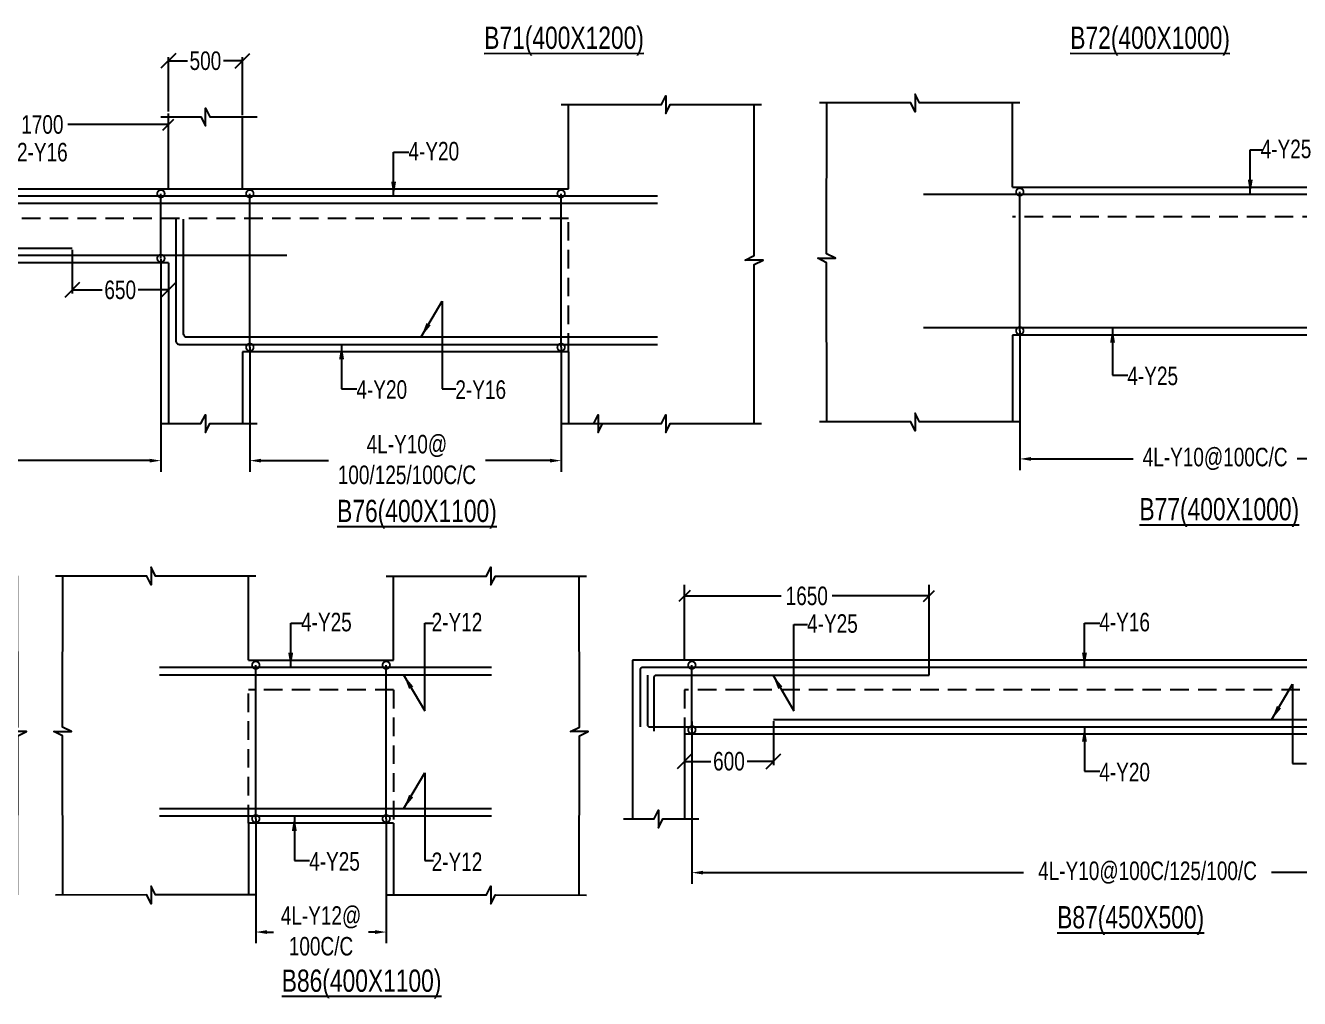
# Model space of a CAD drawing. Header units: millimetres. Extents: x 0 to 31744305, y -21599035 to 0.
# Drawn here: x 31653808 to 31662404, y -21179359 to -21172793 of the extents above; entities that cross this region are included whole.
import ezdxf

# ---------------------------------------------------------------- set-up
doc = ezdxf.new("R2010")
doc.units = ezdxf.units.MM
doc.header["$LTSCALE"] = 1000
doc.header["$MEASUREMENT"] = 0
doc.header["$PDMODE"] = 3
for name, pattern in [('CONTINOUS', [0]), ('CONTINU', [0]), ('HIDDEN', [0.375, 0.25, -0.125])]:
    doc.linetypes.add(name, pattern=pattern)
for name, color, linetype in [('-S-ARROW', 253, 'Continuous'), ('-S-MISC', 8, 'Continuous'), ('-S-STIRRUPS DIM', 6, 'Continuous'), ('-S-STIRUP', 11, 'Continuous'), ('-STR-BEAM', 7, 'CONTINU'), ('-STR-COLUMN', 5, 'HIDDEN'), ('-STR-REINF', 3, 'Continuous'), ('-STR-RF-DIM', 8, 'CONTINOUS'), ('-STR-TEXT', 6, 'Continuous'), ('S-DIM', 7, 'Continuous'), ('SEC TEXT', 9, 'Continuous'), ('SLAB LINE', 254, 'HIDDEN')]:
    doc.layers.add(name, color=color, linetype=linetype)
doc.styles.add('BEAM-LS', font='romans.shx', dxfattribs={"width": 0.8})
doc.styles.add('SOBHA', font='swisscl.ttf')
doc.styles.add('sobha.sed', font='swisscl.ttf')
doc.dimstyles.new('S-50', dxfattribs={"dimscale": 50, "dimtxt": 2.5, "dimasz": 2, "dimexe": 0.5, "dimexo": 0.25, "dimgap": 0.25, "dimtad": 0, "dimdec": 0, "dimrnd": 0.0005, "dimzin": 0, "dimdsep": 46, "dimtxsty": 'sobha.sed', "dimblk": 'OBLIQUE', "dimcen": 0.09, "dimclrd": 8, "dimclre": 8, "dimclrt": 6, "dimadec": 0, "dimazin": 0, "dimtfac": 1, "dimtdec": 0, "dimtofl": 0, "dimtmove": 2, "dimatfit": 3, "dimfxl": 0.18, "dimtolj": 1, "dimtzin": 0, "dimlwd": -1, "dimlwe": -1, "dimarcsym": 0})
doc.dimstyles.new('S-DIM50', dxfattribs={"dimscale": 50, "dimtxt": 2.5, "dimasz": 1.5, "dimexe": 1.5, "dimexo": 1, "dimgap": 0.5, "dimtad": 0, "dimdec": 0, "dimzin": 0, "dimdsep": 46, "dimtxsty": 'SOBHA', "dimcen": 0.09, "dimclrd": 256, "dimclre": 256, "dimclrt": 6, "dimadec": 5, "dimazin": 0, "dimtfac": 1, "dimtdec": 0, "dimtofl": 0, "dimtmove": 0, "dimatfit": 3, "dimfxl": 0.18, "dimtolj": 1, "dimtzin": 0, "dimlwd": -1, "dimlwe": -1, "dimarcsym": 0})
doc.dimstyles.new('STIRUP', dxfattribs={"dimscale": 50, "dimtxt": 2.5, "dimasz": 2.2, "dimexe": 0, "dimexo": 0, "dimgap": 0.5, "dimtad": 0, "dimdec": 0, "dimzin": 0, "dimdsep": 46, "dimtxsty": 'BEAM-LS', "dimblk": 'DOTSMALL', "dimcen": 0.09, "dimclrd": 256, "dimclre": 256, "dimclrt": 256, "dimadec": 5, "dimazin": 0, "dimtfac": 1, "dimtdec": 0, "dimtofl": 0, "dimtmove": 0, "dimatfit": 3, "dimldrblk": 'DOTSMALL', "dimfxl": 0, "dimfxlon": 1, "dimtolj": 1, "dimtzin": 0, "dimlwd": -1, "dimlwe": -1, "dimarcsym": 0})

# ---------------------------------------------------------------- blocks, each defined once
blk = doc.blocks.new('*D99')
at = {"layer": '-STR-RF-DIM', "transparency": 16777216}
for p, q in [((31648522.1, -21174364.5), (31648522.1, -21175804.5)), ((31654721.2, -21174370.7), (31654721.2, -21175804.5)), ((31648597.1, -21175729.5), (31650846.3, -21175729.5)), ((31654646.2, -21175729.5), (31652518.2, -21175729.5))]:
    blk.add_line(p, q, dxfattribs=at)
for points in [[(31648597.1, -21175717), (31648597.1, -21175742), (31648522.1, -21175729.5)], [(31654646.2, -21175717), (31654646.2, -21175742), (31654721.2, -21175729.5)]]:
    blk.add_solid(points, dxfattribs=at)
at = {"layer": 'Defpoints', "color": 0, "transparency": 16777216}
for p in [(31648522.1, -21174364.5, 178586.6), (31654721.2, -21174370.7, 178586.6), (31648522.1, -21175729.5)]:
    blk.add_point(p, dxfattribs=at)
at = {"layer": '-STR-RF-DIM', "color": 6, "transparency": 16777216, "insert": (31651682.3, -21175729.5), "char_height": 125, "attachment_point": 5, "style": 'SOBHA'}
blk.add_mtext('\\A1;2L-Y10@100/125/100C/C', dxfattribs=at)
blk = doc.blocks.new('_DotSmall')
at = {"color": 0, "linetype": 'ByBlock', "const_width": 0.5}
blk.add_lwpolyline([(-0.0625, 0, 1), (0.0625, 0, 1)], format="xyb", close=True, dxfattribs=at)
blk = doc.blocks.new('*D100')
at = {"layer": '-S-STIRUP', "ltscale": 100, "transparency": 16777216}
blk.add_line((31657422.1, -21174964.5), (31657422.1, -21173927.8), dxfattribs=at)
at = {"layer": 'Defpoints', "color": 0, "linetype": 'CONTINU', "ltscale": 100, "transparency": 16777216}
for p in [(31657422.1, -21173927.8), (31657422.1, -21173927.8), (31657422.1, -21174964.5)]:
    blk.add_point(p, dxfattribs=at)
at = {"layer": '-S-STIRUP', "linetype": 'CONTINU', "ltscale": 100, "transparency": 16777216, "xscale": 100, "yscale": 100, "zscale": 100}
for p, rotation in [((31657422.1, -21173927.8), 90), ((31657422.1, -21174964.5), 270)]:
    blk.add_blockref('_DotSmall', p, dxfattribs=dict(at, rotation=rotation))
blk = doc.blocks.new('*D105')
at = {"layer": '-S-STIRUP', "ltscale": 100, "transparency": 16777216}
blk.add_line((31654722.1, -21174364.5), (31654722.1, -21173927.8), dxfattribs=at)
at = {"layer": 'Defpoints', "color": 0, "linetype": 'CONTINU', "ltscale": 100, "transparency": 16777216}
for p in [(31654722.1, -21173927.8), (31654722.1, -21173927.8), (31654722.1, -21174364.5)]:
    blk.add_point(p, dxfattribs=at)
at = {"layer": '-S-STIRUP', "linetype": 'CONTINU', "ltscale": 100, "transparency": 16777216, "xscale": 100, "yscale": 100, "zscale": 100}
for p, rotation in [((31654722.1, -21173927.8), 90), ((31654722.1, -21174364.5), 270)]:
    blk.add_blockref('_DotSmall', p, dxfattribs=dict(at, rotation=rotation))
blk = doc.blocks.new('*D106')
at = {"layer": '-STR-RF-DIM', "transparency": 16777216}
for p, q in [((31655322.1, -21174964.5), (31655322.1, -21175804.5)), ((31657422.1, -21174964.5), (31657422.1, -21175804.5)), ((31655397.1, -21175729.5), (31655852.1, -21175729.5)), ((31657347.1, -21175729.5), (31656911.4, -21175729.5))]:
    blk.add_line(p, q, dxfattribs=at)
for points in [[(31655397.1, -21175717), (31655397.1, -21175742), (31655322.1, -21175729.5)], [(31657347.1, -21175717), (31657347.1, -21175742), (31657422.1, -21175729.5)]]:
    blk.add_solid(points, dxfattribs=at)
at = {"layer": 'Defpoints', "color": 0, "transparency": 16777216}
for p in [(31655322.1, -21174964.5, 178586.6), (31657422.1, -21174964.5, 178586.6), (31657422.1, -21175729.5)]:
    blk.add_point(p, dxfattribs=at)
at = {"layer": '-STR-RF-DIM', "color": 6, "transparency": 16777216, "char_height": 125, "attachment_point": 5, "style": 'SOBHA'}
for s, insert in [('\\A1;4L-Y10@', (31656381.7, -21175630.3)), ('\\A1;100/125/100C/C', (31656381.7, -21175826))]:
    blk.add_mtext(s, dxfattribs=dict(at, insert=insert))
blk = doc.blocks.new('*D107')
at = {"layer": '-S-STIRUP', "ltscale": 100, "transparency": 16777216}
blk.add_line((31655322.1, -21174964.5), (31655322.1, -21173927.8), dxfattribs=at)
at = {"layer": 'Defpoints', "color": 0, "linetype": 'CONTINU', "ltscale": 100, "transparency": 16777216}
for p in [(31655322.1, -21173927.8), (31655322.1, -21173927.8), (31655322.1, -21174964.5)]:
    blk.add_point(p, dxfattribs=at)
at = {"layer": '-S-STIRUP', "linetype": 'CONTINU', "ltscale": 100, "transparency": 16777216, "xscale": 100, "yscale": 100, "zscale": 100}
for p, rotation in [((31655322.1, -21173927.8), 90), ((31655322.1, -21174964.5), 270)]:
    blk.add_blockref('_DotSmall', p, dxfattribs=dict(at, rotation=rotation))
blk = doc.blocks.new('*D113')
at = {"layer": '-STR-RF-DIM', "transparency": 16777216}
for p, q in [((31660516.9, -21174852.7), (31660516.9, -21175792.7)), ((31663266.9, -21174852.7), (31663266.9, -21175792.7)), ((31660591.9, -21175717.7), (31661280.7, -21175717.7)), ((31663191.9, -21175717.7), (31662388.8, -21175717.7))]:
    blk.add_line(p, q, dxfattribs=at)
for points in [[(31660591.9, -21175705.2), (31660591.9, -21175730.2), (31660516.9, -21175717.7)], [(31663191.9, -21175705.2), (31663191.9, -21175730.2), (31663266.9, -21175717.7)]]:
    blk.add_solid(points, dxfattribs=at)
at = {"layer": 'Defpoints', "color": 0, "transparency": 16777216}
for p in [(31660516.9, -21174852.7, 178586.6), (31663266.9, -21174852.7, 178586.6), (31663266.9, -21175717.7)]:
    blk.add_point(p, dxfattribs=at)
at = {"layer": '-STR-RF-DIM', "color": 6, "transparency": 16777216, "insert": (31661834.7, -21175717.7), "char_height": 125, "attachment_point": 5, "style": 'SOBHA'}
blk.add_mtext('\\A1;4L-Y10@100C/C', dxfattribs=at)
blk = doc.blocks.new('*D115')
at = {"layer": '-S-STIRUP', "ltscale": 100, "transparency": 16777216}
blk.add_line((31660516.9, -21174852.7), (31660516.9, -21173916), dxfattribs=at)
at = {"layer": 'Defpoints', "color": 0, "linetype": 'CONTINU', "ltscale": 100, "transparency": 16777216}
for p in [(31660516.9, -21173916), (31660516.9, -21173916), (31660516.9, -21174852.7)]:
    blk.add_point(p, dxfattribs=at)
at = {"layer": '-S-STIRUP', "linetype": 'CONTINU', "ltscale": 100, "transparency": 16777216, "xscale": 100, "yscale": 100, "zscale": 100}
for p, rotation in [((31660516.9, -21173916), 90), ((31660516.9, -21174852.7), 270)]:
    blk.add_blockref('_DotSmall', p, dxfattribs=dict(at, rotation=rotation))
blk = doc.blocks.new('_OBLIQUE')
at = {"color": 0, "linetype": 'ByBlock'}
blk.add_line((-0.5, -0.5), (0.5, 0.5), dxfattribs=at)
blk = doc.blocks.new('*D133')
at = {"layer": '-STR-RF-DIM', "transparency": 16777216}
for p, q in [((31655362.1, -21178145.9), (31655362.1, -21178985.8)), ((31656242.1, -21178145.9), (31656242.1, -21178985.8)), ((31655437.1, -21178910.8), (31655480.6, -21178910.8)), ((31656167.1, -21178910.8), (31656123.6, -21178910.8))]:
    blk.add_line(p, q, dxfattribs=at)
for points in [[(31655437.1, -21178898.3), (31655437.1, -21178923.3), (31655362.1, -21178910.8)], [(31656167.1, -21178898.3), (31656167.1, -21178923.3), (31656242.1, -21178910.8)]]:
    blk.add_solid(points, dxfattribs=at)
at = {"layer": 'Defpoints', "color": 0, "transparency": 16777216}
for p in [(31655362.1, -21178145.9, 178586.6), (31656242.1, -21178145.9, 178586.6), (31656242.1, -21178910.8)]:
    blk.add_point(p, dxfattribs=at)
at = {"layer": '-STR-RF-DIM', "color": 6, "transparency": 16777216, "char_height": 125, "attachment_point": 5, "style": 'SOBHA'}
for s, insert in [('\\A1;4L-Y12@', (31655802.1, -21178811.6)), ('\\A1;100C/C', (31655802.1, -21179007.3))]:
    blk.add_mtext(s, dxfattribs=dict(at, insert=insert))
blk = doc.blocks.new('*D134')
at = {"layer": '-S-STIRUP', "ltscale": 100, "transparency": 16777216}
blk.add_line((31656242.1, -21178145.9), (31656242.1, -21177109.2), dxfattribs=at)
at = {"layer": 'Defpoints', "color": 0, "linetype": 'CONTINU', "ltscale": 100, "transparency": 16777216}
for p in [(31656242.1, -21177109.2), (31656242.1, -21177109.2), (31656242.1, -21178145.9, 0)]:
    blk.add_point(p, dxfattribs=at)
at = {"layer": '-S-STIRUP', "linetype": 'CONTINU', "ltscale": 100, "transparency": 16777216, "xscale": 100, "yscale": 100, "zscale": 100}
for p, rotation in [((31656242.1, -21177109.2), 90), ((31656242.1, -21178145.9), 270)]:
    blk.add_blockref('_DotSmall', p, dxfattribs=dict(at, rotation=rotation))
blk = doc.blocks.new('*D132')
at = {"layer": '-S-STIRUP', "ltscale": 100, "transparency": 16777216}
blk.add_line((31655362.1, -21178145.9), (31655362.1, -21177109.2), dxfattribs=at)
at = {"layer": 'Defpoints', "color": 0, "linetype": 'CONTINU', "ltscale": 100, "transparency": 16777216}
for p in [(31655362.1, -21177109.2), (31655362.1, -21177109.2), (31655362.1, -21178145.9, 0)]:
    blk.add_point(p, dxfattribs=at)
at = {"layer": '-S-STIRUP', "linetype": 'CONTINU', "ltscale": 100, "transparency": 16777216, "xscale": 100, "yscale": 100, "zscale": 100}
for p, rotation in [((31655362.1, -21177109.2), 90), ((31655362.1, -21178145.9), 270)]:
    blk.add_blockref('_DotSmall', p, dxfattribs=dict(at, rotation=rotation))
blk = doc.blocks.new('*D426')
at = {"layer": '-S-STIRRUPS DIM', "color": 251, "transparency": 16777216}
for p, q in [((31653072.1, -21173994.8), (31653072.1, -21173386.4)), ((31654772.1, -21173894.8), (31654772.1, -21173386.4))]:
    blk.add_line(p, q, dxfattribs=at)
at = {"layer": '-S-STIRRUPS DIM', "color": 8, "transparency": 16777216}
for p, q in [((31653072.1, -21173461.4), (31653750.2, -21173461.4)), ((31654772.1, -21173461.4), (31654094, -21173461.4))]:
    blk.add_line(p, q, dxfattribs=at)
at = {"layer": 'Defpoints', "color": 0, "transparency": 16777216}
for p in [(31654772.1, -21173461.4), (31654772.1, -21173894.8, 0), (31653072.1, -21173994.8, 0)]:
    blk.add_point(p, dxfattribs=at)
at = {"layer": '-S-STIRRUPS DIM', "color": 8, "transparency": 16777216, "xscale": 75, "yscale": 75, "zscale": 75, "rotation": 180}
blk.add_blockref('_OBLIQUE', (31653072.1, -21173461.4), dxfattribs=at)
at = {"layer": '-S-STIRRUPS DIM', "color": 8, "transparency": 16777216, "xscale": 75, "yscale": 75, "zscale": 75}
blk.add_blockref('_OBLIQUE', (31654772.1, -21173461.4), dxfattribs=at)
at = {"layer": '-S-STIRRUPS DIM', "color": 6, "transparency": 16777216, "insert": (31653922.1, -21173461.4), "char_height": 125, "attachment_point": 5, "style": 'sobha.sed'}
blk.add_mtext('\\A1;1700', dxfattribs=at)
blk = doc.blocks.new('*D694')
at = {"color": 8, "transparency": 16777216}
for p, q in [((31654122.6, -21174307.3), (31654122.6, -21174602.4)), ((31654772.1, -21174407.3), (31654772.1, -21174602.4)), ((31654122.6, -21174577.4), (31654325.4, -21174577.4)), ((31654772.1, -21174577.4), (31654569.3, -21174577.4))]:
    blk.add_line(p, q, dxfattribs=at)
at = {"layer": 'Defpoints', "color": 0, "transparency": 16777216}
for p in [(31654122.6, -21174294.8, 0), (31654772.1, -21174394.8, 0), (31654122.6, -21174577.4)]:
    blk.add_point(p, dxfattribs=at)
at = {"color": 8, "transparency": 16777216, "xscale": 100, "yscale": 100, "zscale": 100, "rotation": 180}
blk.add_blockref('_OBLIQUE', (31654122.6, -21174577.4), dxfattribs=at)
at = {"color": 8, "transparency": 16777216, "xscale": 100, "yscale": 100, "zscale": 100}
blk.add_blockref('_OBLIQUE', (31654772.1, -21174577.4), dxfattribs=at)
at = {"color": 6, "transparency": 16777216, "insert": (31654447.4, -21174577.4), "char_height": 125, "attachment_point": 5, "style": 'sobha.sed'}
blk.add_mtext('\\A1;650', dxfattribs=at)
blk = doc.blocks.new('*D700')
at = {"layer": '-STR-RF-DIM', "transparency": 16777216}
for p, q in [((31658304.4, -21177488.9), (31658304.4, -21178584.7)), ((31664044.6, -21177545.9), (31664044.6, -21178584.7)), ((31658379.4, -21178509.7), (31660541.8, -21178509.7)), ((31663969.6, -21178509.7), (31662215.4, -21178509.7))]:
    blk.add_line(p, q, dxfattribs=at)
for points in [[(31658379.4, -21178497.2), (31658379.4, -21178522.2), (31658304.4, -21178509.7)], [(31663969.6, -21178497.2), (31663969.6, -21178522.2), (31664044.6, -21178509.7)]]:
    blk.add_solid(points, dxfattribs=at)
at = {"layer": 'Defpoints', "color": 0, "transparency": 16777216}
for p in [(31658304.4, -21177488.9, 178586.6), (31664044.6, -21177545.9, 178586.6), (31664044.6, -21178509.7)]:
    blk.add_point(p, dxfattribs=at)
at = {"layer": '-STR-RF-DIM', "color": 6, "transparency": 16777216, "insert": (31661378.6, -21178509.7), "char_height": 125, "attachment_point": 5, "style": 'SOBHA'}
blk.add_mtext('\\A1;4L-Y10@100C/125/100/C', dxfattribs=at)
blk = doc.blocks.new('*D701')
at = {"layer": '-S-STIRUP', "ltscale": 100, "transparency": 16777216}
blk.add_line((31658304.4, -21177545.9), (31658304.4, -21177109.2), dxfattribs=at)
at = {"layer": 'Defpoints', "color": 0, "linetype": 'CONTINU', "ltscale": 100, "transparency": 16777216}
for p in [(31658304.4, -21177109.2), (31658304.4, -21177109.2), (31658304.4, -21177545.9)]:
    blk.add_point(p, dxfattribs=at)
at = {"layer": '-S-STIRUP', "linetype": 'CONTINU', "ltscale": 100, "transparency": 16777216, "xscale": 100, "yscale": 100, "zscale": 100}
for p, rotation in [((31658304.4, -21177109.2), 90), ((31658304.4, -21177545.9), 270)]:
    blk.add_blockref('_DotSmall', p, dxfattribs=dict(at, rotation=rotation))
blk = doc.blocks.new('*D696')
at = {"layer": '-S-STIRRUPS DIM', "color": 251, "transparency": 16777216}
for p, q in [((31658254.6, -21177076.2), (31658254.6, -21176567.7)), ((31659904.6, -21177176.2), (31659904.6, -21176567.7))]:
    blk.add_line(p, q, dxfattribs=at)
at = {"layer": '-S-STIRRUPS DIM', "color": 8, "transparency": 16777216}
for p, q in [((31658254.6, -21176642.7), (31658907.7, -21176642.7)), ((31659904.6, -21176642.7), (31659251.5, -21176642.7))]:
    blk.add_line(p, q, dxfattribs=at)
at = {"layer": 'Defpoints', "color": 0, "transparency": 16777216}
for p in [(31659904.6, -21176642.7), (31658254.6, -21177076.2, 0), (31659904.6, -21177176.2, 0)]:
    blk.add_point(p, dxfattribs=at)
at = {"layer": '-S-STIRRUPS DIM', "color": 8, "transparency": 16777216, "xscale": 75, "yscale": 75, "zscale": 75, "rotation": 180}
blk.add_blockref('_OBLIQUE', (31658254.6, -21176642.7), dxfattribs=at)
at = {"layer": '-S-STIRRUPS DIM', "color": 8, "transparency": 16777216, "xscale": 75, "yscale": 75, "zscale": 75}
blk.add_blockref('_OBLIQUE', (31659904.6, -21176642.7), dxfattribs=at)
at = {"layer": '-S-STIRRUPS DIM', "color": 6, "transparency": 16777216, "insert": (31659079.6, -21176642.7), "char_height": 125, "attachment_point": 5, "style": 'sobha.sed'}
blk.add_mtext('\\A1;1650', dxfattribs=at)
blk = doc.blocks.new('*D698')
at = {"color": 8, "transparency": 16777216}
for p, q in [((31658854.5, -21177488.7), (31658854.5, -21177783.7)), ((31658254.6, -21177588.7), (31658254.6, -21177783.7)), ((31658254.6, -21177758.7), (31658432.6, -21177758.7)), ((31658854.5, -21177758.7), (31658676.5, -21177758.7))]:
    blk.add_line(p, q, dxfattribs=at)
at = {"layer": 'Defpoints', "color": 0, "transparency": 16777216}
for p in [(31658854.5, -21177476.2, 0), (31658254.6, -21177576.2, 0), (31658854.5, -21177758.7)]:
    blk.add_point(p, dxfattribs=at)
at = {"color": 8, "transparency": 16777216, "xscale": 100, "yscale": 100, "zscale": 100, "rotation": 180}
blk.add_blockref('_OBLIQUE', (31658254.6, -21177758.7), dxfattribs=at)
at = {"color": 8, "transparency": 16777216, "xscale": 100, "yscale": 100, "zscale": 100}
blk.add_blockref('_OBLIQUE', (31658854.5, -21177758.7), dxfattribs=at)
at = {"color": 6, "transparency": 16777216, "insert": (31658554.6, -21177758.7), "char_height": 125, "attachment_point": 5, "style": 'sobha.sed'}
blk.add_mtext('\\A1;600', dxfattribs=at)
blk = doc.blocks.new('*D1029')
at = {"layer": 'Defpoints', "color": 0, "transparency": 16777216}
for p in [(31655272.1, -21173031.3), (31654772.1, -21173386.4, 0), (31655272.1, -21173410.2, 0)]:
    blk.add_point(p, dxfattribs=at)
at = {"layer": 'S-DIM', "color": 8, "transparency": 16777216}
for p, q in [((31654772.1, -21173373.9), (31654772.1, -21173006.3)), ((31654772.1, -21173031.3), (31654900.4, -21173031.3)), ((31655272.1, -21173031.3), (31655143.9, -21173031.3)), ((31655272.1, -21173397.7), (31655272.1, -21173006.3))]:
    blk.add_line(p, q, dxfattribs=at)
at = {"layer": 'S-DIM', "color": 8, "transparency": 16777216, "xscale": 100, "yscale": 100, "zscale": 100, "rotation": 180}
blk.add_blockref('_OBLIQUE', (31654772.1, -21173031.3), dxfattribs=at)
at = {"layer": 'S-DIM', "color": 8, "transparency": 16777216, "xscale": 100, "yscale": 100, "zscale": 100}
blk.add_blockref('_OBLIQUE', (31655272.1, -21173031.3), dxfattribs=at)
at = {"layer": 'S-DIM', "color": 6, "transparency": 16777216, "insert": (31655022.1, -21173031.3), "char_height": 125, "attachment_point": 5, "style": 'sobha.sed'}
blk.add_mtext('\\A1;500', dxfattribs=at)

msp = doc.modelspace()

# ---------------------------------------------------------------- linework, layer by layer
at = {"layer": '-S-MISC', "linetype": 'ByBlock', "ltscale": 1000, "elevation": 0}
for points in [[(31660516.9, -21173314.8), (31659840.4, -21173314.8), (31659810.5, -21173255.2), (31659810.5, -21173375.3), (31659780.7, -21173314.8), (31659164.5, -21173315.1)], [(31654722.1, -21173410.2), (31654992.3, -21173410.2), (31655022.1, -21173469.9), (31655022.1, -21173349.7), (31655052, -21173410.2), (31655372.3, -21173410.2)], [(31657422.1, -21173326.6), (31658098.6, -21173326.6), (31658128.5, -21173267), (31658128.5, -21173387.1), (31658158.3, -21173326.6), (31658774.5, -21173326.9)], [(31658724.5, -21175479.4), (31658725.2, -21174405.5), (31658784.9, -21174375.7), (31658664.7, -21174375.7), (31658725.2, -21174345.8), (31658724.7, -21173326.6)], [(31659214.5, -21175467.6), (31659213.7, -21174393.7), (31659154.1, -21174363.9), (31659274.2, -21174363.9), (31659213.7, -21174334), (31659214.3, -21173314.8)], [(31660516.7, -21175467.6), (31659840.4, -21175467.6), (31659810.5, -21175407.9), (31659810.5, -21175528.1), (31659780.7, -21175467.6), (31659164.5, -21175467.8)], [(31654722.1, -21175479.4), (31654992.3, -21175479.4), (31655022.1, -21175419.7), (31655022.1, -21175539.9), (31655052, -21175479.4), (31655372.3, -21175479.4)], [(31657422.1, -21175479.4), (31657642.2, -21175479.4), (31657672, -21175419.7), (31657672, -21175539.9), (31657701.9, -21175479.4), (31657972.3, -21175479.4)], [(31657422.3, -21175479.4), (31658098.6, -21175479.4), (31658128.5, -21175419.7), (31658128.5, -21175539.9), (31658158.3, -21175479.4), (31658774.5, -21175479.6)], [(31653755, -21178660.3), (31653755.8, -21177586.4), (31653815.4, -21177556.6), (31653695.3, -21177556.6), (31653755.8, -21177526.7), (31653755.2, -21176507.5)], [(31654059.7, -21178660.7), (31654059, -21177586.9), (31653999.3, -21177557), (31654119.5, -21177557), (31654059, -21177527.2), (31654059.5, -21176508)], [(31655362.1, -21176508), (31654685.6, -21176508), (31654655.7, -21176448.3), (31654655.7, -21176568.5), (31654625.9, -21176508), (31654009.7, -21176508.2)], [(31656242.1, -21176508), (31656918.6, -21176508), (31656948.5, -21176448.3), (31656948.5, -21176568.5), (31656978.3, -21176508), (31657594.5, -21176508.2)], [(31657544.5, -21178660.7), (31657545.2, -21177586.9), (31657604.9, -21177557), (31657484.7, -21177557), (31657545.2, -21177527.2), (31657544.7, -21176508)], [(31657842, -21178147.1), (31658049.7, -21178147.1), (31658079.6, -21178087.4), (31658079.6, -21178207.6), (31658109.4, -21178147.1), (31658350.4, -21178147.1)], [(31655360.5, -21178660.7), (31654685.6, -21178660.7), (31654655.7, -21178601.1), (31654655.7, -21178721.2), (31654625.9, -21178660.7), (31654009.7, -21178661)], [(31656243.7, -21178660.7), (31656918.6, -21178660.7), (31656948.5, -21178601.1), (31656948.5, -21178721.2), (31656978.3, -21178660.7), (31657594.5, -21178661)]]:
    msp.add_lwpolyline(points, dxfattribs=at)
at = {"layer": '-STR-BEAM'}
for p, q in [((31648472.1, -21173894.8, 0), (31657472.1, -21173894.8, 0)), ((31660466.9, -21173883, 0), (31663316.9, -21173883, 0)), ((31655312.1, -21177076.2, 0), (31656292.1, -21177076.2, 0)), ((31664669.4, -21177076.2, 0), (31657904.5, -21177076.2, 0)), ((31664094.5, -21177576.2, 0), (31658254.6, -21177576.2, 0))]:
    msp.add_line(p, q, dxfattribs=at)
at = {"layer": '-STR-BEAM', "elevation": 0}
for points in [[(31654772.1, -21174394.8), (31648472.1, -21174394.8)], [(31663316.9, -21174883), (31660466.9, -21174883)], [(31657472.1, -21174994.8), (31655272.1, -21174994.8)], [(31656292.1, -21178176.2), (31655312.1, -21178176.2)]]:
    msp.add_lwpolyline(points, dxfattribs=at)
at = {"layer": '-STR-COLUMN', "linetype": 'Continuous', "ltscale": 10}
for p, q in [((31657472.1, -21173894.8, 0), (31657472.1, -21173326.6, 0)), ((31660466.9, -21173883, 0), (31660466.9, -21173314.8, 0)), ((31654772.1, -21173894.8, 0), (31654772.1, -21173410.2, 0)), ((31655272.1, -21173894.8, 0), (31655272.1, -21173410.2, 0)), ((31654772.1, -21174394.8, 0), (31654772.1, -21175479.4, 0)), ((31660466.7, -21174883, 0), (31660466.7, -21175467.6, 0)), ((31655272.1, -21174994.8, 0), (31655272.1, -21175479.4, 0)), ((31657472.1, -21174994.8, 0), (31657472.1, -21175479.4, 0)), ((31655312.1, -21177076.2, 0), (31655312.1, -21176508, 0)), ((31656292.1, -21177076.2, 0), (31656292.1, -21176508, 0)), ((31657904.5, -21177076.2, 0), (31657904.5, -21178147.1, 0)), ((31658254.6, -21177576.2, 0), (31658254.6, -21178147.1, 0)), ((31655312.1, -21178176.2, 0), (31655312.1, -21178660.7, 0)), ((31656292.1, -21178176.2, 0), (31656292.1, -21178660.7, 0))]:
    msp.add_line(p, q, dxfattribs=at)
at = {"layer": '-STR-REINF', "ltscale": 10}
for p, q in [((31658072.1, -21173944.8, 0), (31645272, -21173944.8, 0)), ((31672071.6, -21173933, 0), (31659866.7, -21173933, 0)), ((31658072.1, -21173994.8, 0), (31653072.1, -21173994.8, 0)), ((31656952.4, -21177126.2, 0), (31654712.1, -21177126.2, 0)), ((31664594.6, -21177126.2, 0), (31657969.5, -21177126.2, 0)), ((31656952.4, -21177176.2, 0), (31654712.1, -21177176.2, 0)), ((31657954.5, -21177141.2, 0), (31657954.5, -21177526.8, 0)), ((31658004.5, -21177176.2, 0), (31658004.5, -21177511.2, 0)), ((31658019.5, -21177526.2, 0), (31664544.6, -21177526.2, 0)), ((31654712.1, -21178076.2, 0), (31656952.4, -21178076.2, 0)), ((31654712.1, -21178126.2, 0), (31656952.4, -21178126.2, 0))]:
    msp.add_line(p, q, dxfattribs=at)
at = {"layer": '-STR-REINF', "ltscale": 10, "elevation": 0}
for points in [[(31654822.1, -21174099.1), (31654822.1, -21174919.8, 0.414214), (31654847.1, -21174944.8), (31658072.1, -21174944.8)], [(31654872.1, -21174099.1), (31654872.1, -21174869.8, 0.414214), (31654897.1, -21174894.8), (31658072.1, -21174894.8)], [(31658050.1, -21177554.3), (31658050.1, -21177191.2, -0.414214), (31658065.1, -21177176.2), (31659904.6, -21177176.2)]]:
    msp.add_lwpolyline(points, format="xyb", dxfattribs=at)
for points in [[(31649122.1, -21174294.8), (31654122.6, -21174294.8)], [(31655572.1, -21174344.8), (31647472.1, -21174344.8)], [(31670651.2, -21174833), (31659866.7, -21174833)], [(31658854.5, -21177476.2), (31663495, -21177476.2)]]:
    msp.add_lwpolyline(points, dxfattribs=at)
at = {"layer": '-STR-REINF', "ltscale": 10}
for centre, start, end in [((31657969.5, -21177141.2, 0), 90, 180), ((31658019.5, -21177511.2, 0), 180, 270)]:
    msp.add_arc(centre, 15, start, end, dxfattribs=at)
at = {"layer": 'SLAB LINE', "color": 8, "linetype": 'HIDDEN', "ltscale": 0.5}
for p, q in [((31657472.1, -21174094.8, 0), (31645872, -21174094.8, 0)), ((31657472.1, -21174994.8, 0), (31657472.1, -21174094.8, 0)), ((31671736.8, -21174083, 0), (31660466.9, -21174083, 0)), ((31656291.9, -21177276.2, 0), (31655312.1, -21177276.2, 0)), ((31655312.1, -21178176.2, 0), (31655312.1, -21177276.2, 0)), ((31656291.9, -21177276.2, 0), (31656291.9, -21178176.2, 0)), ((31664094.5, -21177276.2, 0), (31658254.6, -21177276.2, 0)), ((31658254.6, -21177276.2, 0), (31658254.6, -21177576.2, 0))]:
    msp.add_line(p, q, dxfattribs=at)

# ---------------------------------------------------------------- texts
at = {"layer": '-STR-TEXT', "color": 6, "style": 'SOBHA'}
for s, p in [('2-Y16', (31653751.2, -21173709.7, 0)), ('4-Y20', (31656392.1, -21173703.3, 0)), ('4-Y25', (31662142, -21173688.2, 0)), ('4-Y25', (31661242.7, -21175219.8, 0)), ('4-Y20', (31656041.1, -21175312, 0)), ('2-Y16', (31656708.8, -21175312.7, 0)), ('4-Y25', (31655667.6, -21176881.3, 0)), ('2-Y12', (31656548.6, -21176881.5, 0)), ('4-Y25', (31659081.9, -21176891, 0)), ('4-Y16', (31661053.2, -21176881.3, 0)), ('4-Y20', (31661053.2, -21177893.4, 0)), ('4-Y25', (31655722.3, -21178496.2, 0)), ('2-Y12', (31656548.6, -21178499, 0))]:
    msp.add_text(s, height=125, dxfattribs=at).set_placement(p)
at = {"layer": 'SEC TEXT', "color": 4, "linetype": 'ByBlock', "style": 'sobha.sed'}
for s, rotation, p in [('%%UB71(400X1200)', 0.01072, (31656903.5, -21172950.8, 0)), ('%%UB72(400X1000)', 359.98928, (31660857.5, -21172950.6, 0)), ('%%UB76(400X1100)', 0.01072, (31655911, -21176143.8, 0)), ('%%UB77(400X1000)', 0.01072, (31661324.2, -21176131.9, 0)), ('%%UB87(450X500)', 359.98928, (31660769.1, -21178885.7, 0)), ('%%UB86(400X1100)', 359.98928, (31655537.3, -21179314, 0))]:
    msp.add_text(s, height=150, rotation=rotation, dxfattribs=at).set_placement(p)

# ---------------------------------------------------------------- dimensions: what is measured, and where the dimension line sits
at = {"layer": '-S-STIRRUPS DIM'}
for base, p1, p2, picture, middle in [((31654772.1, -21173461.4, 0), (31653072.1, -21173994.8, 0), (31654772.1, -21173894.8, 0), '*D426', (31653922.1, -21173461.4, 0)), ((31659904.6, -21176642.7, 0), (31658254.6, -21177076.2, 0), (31659904.6, -21177176.2, 0), '*D696', (31659079.6, -21176642.7, 0))]:
    dim = msp.add_linear_dim(base=base, p1=p1, p2=p2, dimstyle='S-DIM50', override={"dimscale": 1, "dimtxt": 125, "dimasz": 75, "dimexe": 75, "dimexo": 0, "dimgap": 25, "dimrnd": 5, "dimtxsty": 'sobha.sed', "dimblk1": 'OBLIQUE', "dimblk2": 'OBLIQUE', "dimsah": 1, "dimcen": 4.5, "dimclrd": 8, "dimclre": 251, "dimfxl": 75}, dxfattribs=at)
    dim.commit()
    dim.dimension.update_dxf_attribs({"geometry": picture, "text_midpoint": middle})
at = {"layer": '-S-STIRUP', "linetype": 'CONTINU', "ltscale": 100}
for base, p1, p2, picture, middle in [((31654722.1, -21173927.8, 178586.6), (31654722.1, -21174364.5, 178586.6), (31654722.1, -21173927.8, 178586.6), '*D105', (31654722.1, -21174146.2, 178586.6)), ((31655322.1, -21173927.8, 178586.6), (31655322.1, -21174964.5, 178586.6), (31655322.1, -21173927.8, 178586.6), '*D107', (31655322.1, -21174446.2, 178586.6)), ((31657422.1, -21173927.8, 178586.6), (31657422.1, -21174964.5, 178586.6), (31657422.1, -21173927.8, 178586.6), '*D100', (31657422.1, -21174446.2, 178586.6)), ((31660516.9, -21173916, 178586.6), (31660516.9, -21174852.7, 178586.6), (31660516.9, -21173916, 178586.6), '*D115', (31660516.9, -21174384.4, 178586.6)), ((31655362.1, -21177109.2, 178586.6), (31655362.1, -21178145.9, 178586.6), (31655362.1, -21177109.2, 178586.6), '*D132', (31655362.1, -21177627.5, 178586.6)), ((31656242.1, -21177109.2, 178586.6), (31656242.1, -21178145.9, 178586.6), (31656242.1, -21177109.2, 178586.6), '*D134', (31656242.1, -21177627.5, 178586.6)), ((31658304.4, -21177109.2, 178586.6), (31658304.4, -21177545.9, 178586.6), (31658304.4, -21177109.2, 178586.6), '*D701', (31658304.4, -21177327.5, 178586.6))]:
    dim = msp.add_linear_dim(base=base, p1=p1, p2=p2, angle=90, text=' ', dimstyle='STIRUP', override={"dimasz": 2}, dxfattribs=at)
    dim.commit()
    dim.dimension.update_dxf_attribs({"geometry": picture, "text_midpoint": middle})
at = {"layer": '-STR-RF-DIM'}
dim = msp.add_linear_dim(base=(31648522.1, -21175729.5, 0), p1=(31654721.2, -21174370.7, 178586.6), p2=(31648522.1, -21174364.5, 178586.6), angle=180, text='2L-Y10@100/125/100C/C', dimstyle='S-DIM50', override={"dimscale": 1, "dimtxt": 125, "dimasz": 75, "dimexe": 75, "dimexo": 0, "dimgap": 25, "dimsah": 1, "dimcen": 4.5, "dimfxl": 75}, dxfattribs=at)
dim.commit()
dim.dimension.update_dxf_attribs({"geometry": '*D99', "text_midpoint": (31651682.3, -21175729.5, 0), "dimtype": 160})
for base, p1, p2, text, picture, middle in [((31663266.9, -21175717.7, 0), (31660516.9, -21174852.7, 178586.6), (31663266.9, -21174852.7, 178586.6), '4L-Y10@100C/C', '*D113', (31661834.7, -21175717.7, 0)), ((31657422.1, -21175729.5, 0), (31655322.1, -21174964.5, 178586.6), (31657422.1, -21174964.5, 178586.6), '4L-Y10@\\X100/125/100C/C', '*D106', (31656381.7, -21175729.5, 0)), ((31664044.6, -21178509.7, 0), (31658304.4, -21177488.9, 178586.6), (31664044.6, -21177545.9, 178586.6), '4L-Y10@100C/125/100/C', '*D700', (31661378.6, -21178509.7, 0)), ((31656242.1, -21178910.8, 0), (31655362.1, -21178145.9, 178586.6), (31656242.1, -21178145.9, 178586.6), '4L-Y12@\\X100C/C', '*D133', (31655802.1, -21178910.8, 0))]:
    dim = msp.add_linear_dim(base=base, p1=p1, p2=p2, text=text, dimstyle='S-DIM50', override={"dimscale": 1, "dimtxt": 125, "dimasz": 75, "dimexe": 75, "dimexo": 0, "dimgap": 25, "dimsah": 1, "dimcen": 4.5, "dimfxl": 75}, dxfattribs=at)
    dim.commit()
    dim.dimension.update_dxf_attribs({"geometry": picture, "text_midpoint": middle, "dimtype": 160})
at = {"color": 1}
dim = msp.add_linear_dim(base=(31654122.5959, -21174577.3569, 0), p1=(31654772.1255, -21174394.8205, 0), p2=(31654122.5959, -21174294.8205, 0.0001), angle=180, dimstyle='S-50', override={"dimclrd": 8}, dxfattribs=at)
dim.commit()
dim.dimension.update_dxf_attribs({"geometry": '*D694', "text_midpoint": (31654447.3607, -21174577.3569, 0)})
dim = msp.add_linear_dim(base=(31658854.5, -21177758.7, 0), p1=(31658254.6, -21177576.2, 0), p2=(31658854.5, -21177476.2, 0), dimstyle='S-50', override={"dimclrd": 8}, dxfattribs=at)
dim.commit()
dim.dimension.update_dxf_attribs({"geometry": '*D698', "text_midpoint": (31658554.6, -21177758.7, 0)})
at = {"layer": 'S-DIM', "color": 1}
dim = msp.add_linear_dim(base=(31655272.1, -21173031.3), p1=(31654772.1, -21173386.4, 0), p2=(31655272.1, -21173410.2, 0), dimstyle='S-50', dxfattribs=at)
dim.commit()
dim.dimension.update_dxf_attribs({"geometry": '*D1029', "text_midpoint": (31655022.1, -21173031.3)})

# ---------------------------------------------------------------- leaders
at = {"layer": '-S-ARROW'}
for points, override in [([(31656292, -21173947.6, 0), (31656292, -21173647.6, 0), (31656395.4, -21173647.6, 0)], {"dimasz": 2, "dimgap": 0.1, "dimtad": 0}), ([(31662072, -21173933, 0), (31662072, -21173633, 0), (31662154.4, -21173633, 0)], {"dimasz": 2, "dimgap": 0.1, "dimtad": 0}), ([(31656477, -21174894.8, 0), (31656619.2, -21174652.6, 0), (31656619.2, -21175244.7, 0), (31656712.2, -21175244.7, 0)], {"dimgap": 0.1}), ([(31661142.6, -21174833, 0), (31661142.6, -21175152.5, 0), (31661246, -21175152.5, 0)], {"dimasz": 2, "dimgap": 0.1, "dimtad": 0}), ([(31655941, -21174944.7, 0), (31655941, -21175244.7, 0), (31656044.5, -21175244.7, 0)], {"dimasz": 2, "dimgap": 0.1, "dimtad": 0}), ([(31655597.7, -21177126.2, 0), (31655597.7, -21176826.2, 0), (31655680, -21176826.2, 0)], {"dimasz": 2, "dimgap": 0.1, "dimtad": 0}), ([(31656359.7, -21177175.6, 0), (31656501.9, -21177417.9, 0), (31656501.9, -21176826.3, 0), (31656561.4, -21176826.3, 0)], {"dimgap": 0.1}), ([(31658850.1, -21177175.9, 0), (31658992.3, -21177418.1, 0), (31658992.3, -21176835.8, 0), (31659085.3, -21176835.8, 0)], {"dimgap": 0.1}), ([(31660953.1, -21177126.2, 0), (31660953.1, -21176826.2, 0), (31661056.6, -21176826.2, 0)], {"dimasz": 2, "dimgap": 0.1, "dimtad": 0}), ([(31662215, -21177479.2, 0), (31662357.2, -21177236.9, 0), (31662357.2, -21177773.7, 0), (31662450.2, -21177773.7, 0)], {"dimgap": 0.1}), ([(31660953.1, -21177526.1, 0), (31660953.1, -21177826.1, 0), (31661056.6, -21177826.1, 0)], {"dimasz": 2, "dimgap": 0.1, "dimtad": 0}), ([(31656359.7, -21178079.4, 0), (31656501.9, -21177837.2, 0), (31656501.9, -21178428.7, 0), (31656561.4, -21178428.7, 0)], {"dimgap": 0.1}), ([(31655622.2, -21178128.9, 0), (31655622.2, -21178428.9, 0), (31655725.6, -21178428.9, 0)], {"dimasz": 2, "dimgap": 0.1, "dimtad": 0})]:
    msp.add_leader(points, dimstyle='S-50', override=override, dxfattribs=at)

doc.saveas('drawing.dxf')
